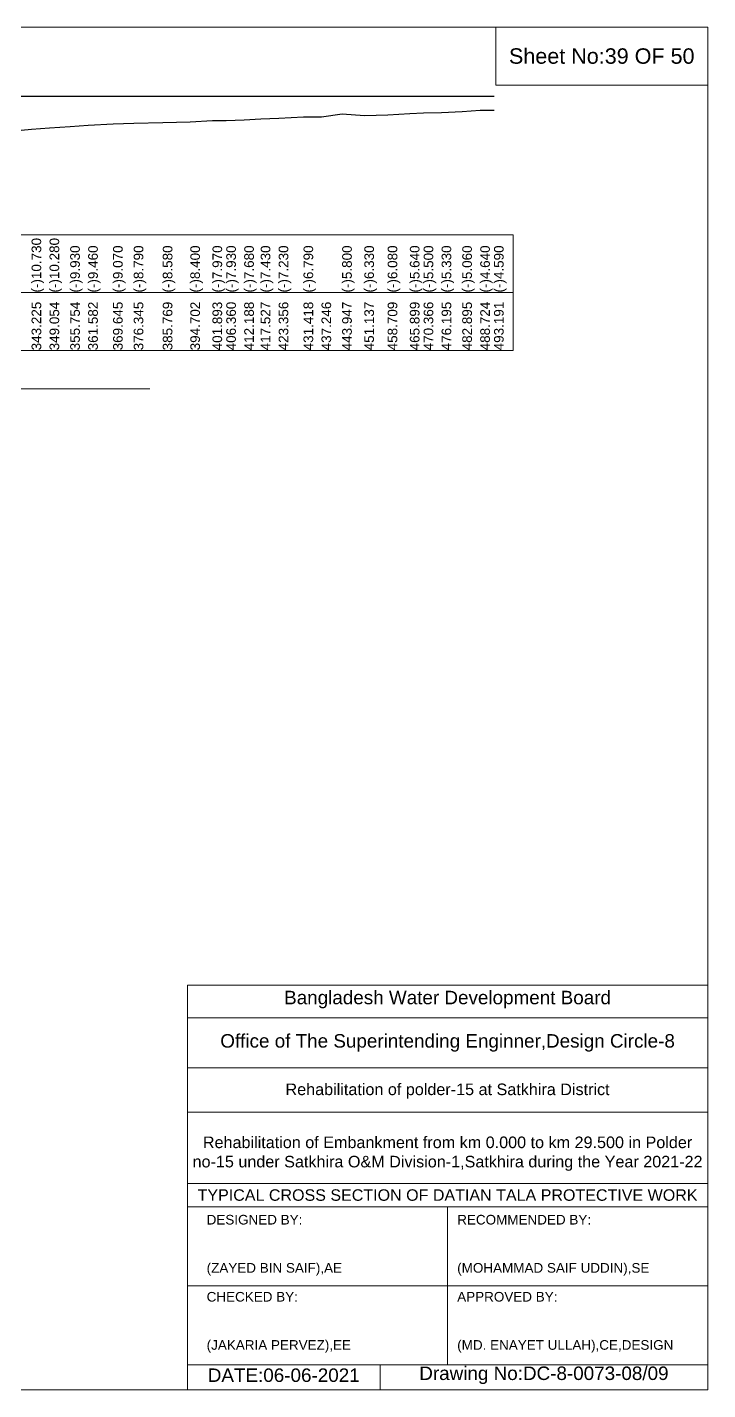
# Model space of a CAD drawing. Header units: inches. Extents: x 89000 to 845000, y -7071 to 31.
# Drawn here: x 676469 to 680000, y -7071 to 0 of the extents above; entities that cross this region are included whole.
import ezdxf

# ---------------------------------------------------------------- set-up
doc = ezdxf.new("R2010")
doc.units = ezdxf.units.IN
doc.header["$LTSCALE"] = 7
doc.header["$MEASUREMENT"] = 0
for name, color, linetype, lineweight in [('Cross section Data Border', 7, 'Continuous', 9), ('Cross Section Labels', 7, 'Continuous', 9), ('Existing_Bed_Level for Xsection', 7, 'Continuous', 25), ('Long Section Labels', 7, 'Continuous', 9)]:
    doc.layers.add(name, color=color, linetype=linetype, lineweight=lineweight)
doc.styles.get("Standard").update_dxf_attribs({"font": 'arial.ttf'})

msp = doc.modelspace()

# ---------------------------------------------------------------- linework, layer by layer
at = {"layer": 'Cross section Data Border'}
msp.add_lwpolyline([(670100, -1076.8), (678991.05199, -1076.8), (678991.05199, -1676.8), (670100, -1676.8)], close=True, dxfattribs=at)
msp.add_lwpolyline([(670100, -1376.8), (678991.05199, -1376.8)], dxfattribs=at)
at = {"layer": 'Cross Section Labels'}
for points in [[(670000, 0), (680000, 0), (680000, -7071), (670000, -7071)], [(678900, 0), (680000, 0), (680000, -300), (678900, -300)]]:
    msp.add_lwpolyline(points, close=True, dxfattribs=at)
for points in [[(672785.526, -1876.8), (674945.526, -1876.8), (677105.526, -1876.8)], [(677300, -7071), (677300, -4971), (680000, -4971)], [(677300, -5141), (680000, -5141)], [(677300, -5401), (680000, -5401)], [(677300, -5631), (680000, -5631)], [(677300, -6001), (680000, -6001)], [(677300, -6121), (680000, -6121)], [(678650, -6121), (678650, -6941)], [(677300, -6531), (680000, -6531)], [(677300, -6941), (680000, -6941)], [(678300, -6941), (678300, -7071)]]:
    msp.add_lwpolyline(points, dxfattribs=at)
at = {"layer": 'Existing_Bed_Level for Xsection'}
for points in [[(671000, -356.8), (678891.05199, -356.8)], [(676384.39698, -538.72), (676491.59844, -528.48), (676584.85754, -521.28), (676692.06152, -515.68), (676785.3194, -508.16), (676914.31261, -501.92), (677021.51811, -497.44), (677172.2994, -494.08), (677315.23898, -491.2), (677430.28662, -484.32), (677501.75452, -483.68), (677595.01388, -479.68), (677680.43234, -475.68), (677773.68825, -472.48), (677902.68076, -465.44), (677995.93809, -465.44), (678103.14525, -449.6), (678218.18974, -458.08), (678339.34767, -454.08), (678454.38709, -447.04), (678525.8584, -444.8), (678619.11523, -442.08), (678726.32329, -437.76), (678819.57926, -431.04), (678891.05199, -430.24)]]:
    msp.add_lwpolyline(points, dxfattribs=at)

# ---------------------------------------------------------------- texts
at = {"layer": 'Cross Section Labels', "attachment_point": 5}
for s, insert, char_height in [('Sheet No:39 OF 50', (679450, -150), 80), ('Bangladesh Water Development Board', (678650, -5046), 70), ('Office of The Superintending Enginner,Design Circle-8', (678650, -5271), 70)]:
    msp.add_mtext(s, dxfattribs=dict(at, insert=insert, char_height=char_height))
at = {"layer": 'Cross Section Labels'}
for s, insert, char_height, width, attachment_point in [('Rehabilitation of polder-15 at Satkhira District', (678650, -5521), 60, 2800, 5), ('Rehabilitation of Embankment from km 0.000 to km 29.500 in Polder no-15 under Satkhira O&M Division-1,Satkhira during the Year 2021-22', (678650, -5846), 60, 2700, 5), ('TYPICAL CROSS SECTION OF DATIAN TALA PROTECTIVE WORK', (678650, -6061), 59.5765532, 2800, 5), ('DESIGNED BY:^J^J^J(ZAYED BIN SAIF),AE', (677400, -6321), 50, 1400, 4), ('RECOMMENDED BY:^J^J^J(MOHAMMAD SAIF UDDIN),SE', (678700, -6321), 50, 1400, 4), ('CHECKED BY:^J^J^J(JAKARIA PERVEZ),EE', (677400, -6721), 50, 1400, 4), ('APPROVED BY:^J^J^J(MD. ENAYET ULLAH),CE,DESIGN', (678700, -6721), 50, 1400, 4), ('DATE:06-06-2021', (677800, -6996), 70, 1400, 5), ('Drawing No:DC-8-0073-08/09', (679150, -6996), 70, 2200, 5)]:
    msp.add_mtext(s, dxfattribs=dict(at, insert=insert, char_height=char_height, width=width, attachment_point=attachment_point))
at = {"layer": 'Long Section Labels', "char_height": 50, "attachment_point": 1, "rotation": 90}
for s, insert in [('(-)10.730', (676491.59844, -1376.8)), ('(-)10.280', (676584.85754, -1376.8)), ('(-)9.930', (676692.06152, -1376.8)), ('(-)9.460', (676785.3194, -1376.8)), ('(-)9.070', (676914.31261, -1376.8)), ('(-)8.790', (677021.51811, -1376.8)), ('(-)8.580', (677172.2994, -1376.8)), ('(-)8.400', (677315.23898, -1376.8)), ('(-)7.970', (677430.28662, -1376.8)), ('(-)7.930', (677501.75452, -1376.8)), ('(-)7.680', (677595.01388, -1376.8)), ('(-)7.430', (677680.43234, -1376.8)), ('(-)7.230', (677773.68825, -1376.8)), ('(-)6.790', (677902.68076, -1376.8)), ('(-)6.790', (677902.68076, -1376.8)), ('(-)5.800', (678103.14525, -1376.8)), ('(-)6.330', (678218.18974, -1376.8)), ('(-)6.080', (678339.34767, -1376.8)), ('(-)5.640', (678454.38709, -1376.8)), ('(-)5.500', (678525.8584, -1376.8)), ('(-)5.330', (678619.11523, -1376.8)), ('(-)5.060', (678726.32329, -1376.8)), ('(-)4.640', (678819.57926, -1376.8)), ('(-)4.590', (678891.05199, -1376.8)), ('343.225', (676491.59844, -1676.8)), ('349.054', (676584.85754, -1676.8)), ('355.754', (676692.06152, -1676.8)), ('361.582', (676785.3194, -1676.8)), ('369.645', (676914.31261, -1676.8)), ('376.345', (677021.51811, -1676.8)), ('385.769', (677172.2994, -1676.8)), ('394.702', (677315.23898, -1676.8)), ('401.893', (677430.28662, -1676.8)), ('406.360', (677501.75452, -1676.8)), ('412.188', (677595.01388, -1676.8)), ('417.527', (677680.43234, -1676.8)), ('423.356', (677773.68825, -1676.8)), ('431.418', (677902.68076, -1676.8)), ('437.246', (677995.93809, -1676.8)), ('443.947', (678103.14525, -1676.8)), ('451.137', (678218.18974, -1676.8)), ('458.709', (678339.34767, -1676.8)), ('465.899', (678454.38709, -1676.8)), ('470.366', (678525.8584, -1676.8)), ('476.195', (678619.11523, -1676.8)), ('482.895', (678726.32329, -1676.8)), ('488.724', (678819.57926, -1676.8)), ('493.191', (678891.05199, -1676.8))]:
    msp.add_mtext(s, dxfattribs=dict(at, insert=insert))

doc.saveas('drawing.dxf')
